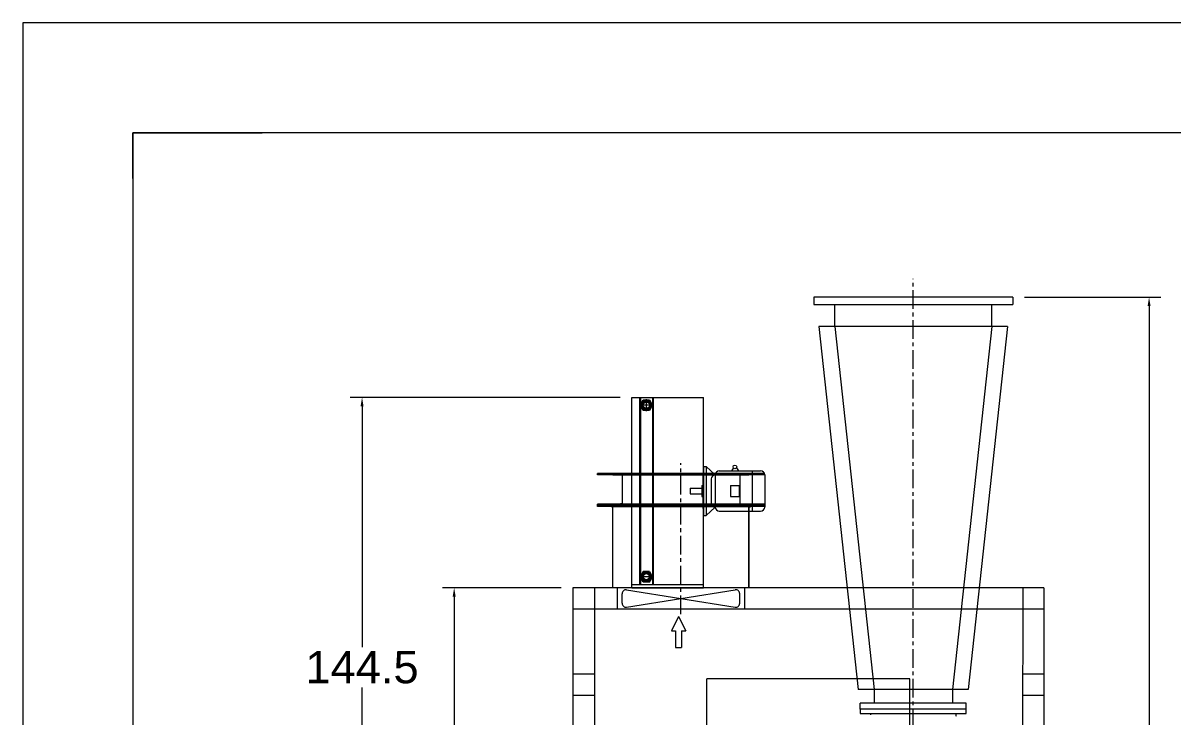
# Model space of a CAD drawing. Header units: inches. Extents: x 0 to 26418, y 0 to 20128.
# Drawn here: x 0 to 5861, y 16596 to 20128 of the extents above; entities that cross this region are included whole.
import ezdxf
from ezdxf.enums import TextEntityAlignment as Align

# ---------------------------------------------------------------- set-up
doc = ezdxf.new("R2010")
doc.units = ezdxf.units.IN
doc.header["$MEASUREMENT"] = 0
doc.linetypes.add('CENTER', pattern=[50.8, 31.75, -6.35, 6.35, -6.35])
doc.layers.get('Defpoints').update_dxf_attribs({"lineweight": 5})
doc.layers.add('CAXA1', color=5, linetype='CENTER', lineweight=5)
doc.layers.add('Title Block', color=7, linetype='Continuous', lineweight=5)
doc.styles.add('ACANSTS', font='romans.shx', dxfattribs={"height": 1})
doc.styles.add('Roman', font='arial.ttf')
doc.styles.get("Standard").update_dxf_attribs({"font": 'arial.ttf'})
doc.dimstyles.new('ISO-25', dxfattribs={"dimscale": 30, "dimtxt": 1.5, "dimasz": 1.5, "dimexe": 2, "dimexo": 2, "dimtad": 1, "dimtih": 1, "dimtoh": 1, "dimdec": 1, "dimlfac": 0.03937, "dimdsep": 46, "dimtxsty": 'Standard', "dimcen": 2.5, "dimclrd": 7, "dimclre": 7, "dimclrt": 7, "dimadec": 0, "dimazin": 0, "dimtfac": 1, "dimtdec": 1, "dimtmove": 0, "dimatfit": 3, "dimfxl": 1, "dimlwd": 5, "dimlwe": 5, "dimarcsym": 0})

# ---------------------------------------------------------------- blocks, each defined once
blk = doc.blocks.new('*D41')
at = {"color": 7, "linetype": 'Continuous', "lineweight": 5, "transparency": 16777216}
for p, q in [((2742.8, 17250.2), (2137.4, 17250.2)), ((2197.4, 17205.2), (2197.4, 16234.5)), ((2197.4, 14595.2), (2197.4, 16028.4)), ((2643.9, 14550.2), (2137.4, 14550.2))]:
    blk.add_line(p, q, dxfattribs=at)
at = {"color": 7, "transparency": 16777216}
for points in [[(2189.9, 17205.2), (2204.9, 17205.2), (2197.4, 17250.2)], [(2189.9, 14595.2), (2204.9, 14595.2), (2197.4, 14550.2)]]:
    blk.add_solid(points, dxfattribs=at)
at = {"layer": 'Defpoints', "color": 0, "transparency": 16777216}
for p in [(2197.4, 17250.2), (2802.8, 17250.2), (2703.9, 14550.2)]:
    blk.add_point(p, dxfattribs=at)
at = {"color": 7, "lineweight": 5, "transparency": 16777216, "insert": (2197.4, 16131.5), "char_height": 165, "attachment_point": 5, "style": 'Roman'}
blk.add_mtext('106.3', dxfattribs=at)
blk = doc.blocks.new('*D43')
at = {"color": 7, "linetype": 'Continuous', "lineweight": 5, "transparency": 16777216}
for p, q in [((5104.4, 18730.2), (5798.9, 18730.2)), ((5738.9, 18685.2), (5738.9, 16362.1)), ((5738.9, 14595.2), (5738.9, 16156.1)), ((5711.9, 14550.2), (5678.9, 14550.2))]:
    blk.add_line(p, q, dxfattribs=at)
at = {"color": 7, "transparency": 16777216}
for points in [[(5731.4, 18685.2), (5746.4, 18685.2), (5738.9, 18730.2)], [(5731.4, 14595.2), (5746.4, 14595.2), (5738.9, 14550.2)]]:
    blk.add_solid(points, dxfattribs=at)
at = {"layer": 'Defpoints', "color": 0, "transparency": 16777216}
for p in [(5044.4, 18730.2), (5738.9, 18730.2), (5771.9, 14550.2)]:
    blk.add_point(p, dxfattribs=at)
at = {"color": 7, "lineweight": 5, "transparency": 16777216, "insert": (5738.9, 16259.1), "char_height": 165, "attachment_point": 5, "style": 'Roman'}
blk.add_mtext('164.6', dxfattribs=at)
blk = doc.blocks.new('*D40')
at = {"color": 7, "linetype": 'Continuous', "lineweight": 5, "transparency": 16777216}
for p, q in [((3042.8, 18220.2), (1667.9, 18220.2)), ((1727.9, 18175.2), (1727.9, 16947.4)), ((1727.9, 14595.2), (1727.9, 16741.4)), ((2643.9, 14550.2), (1667.9, 14550.2))]:
    blk.add_line(p, q, dxfattribs=at)
at = {"color": 7, "transparency": 16777216}
for points in [[(1720.4, 18175.2), (1735.4, 18175.2), (1727.9, 18220.2)], [(1720.4, 14595.2), (1735.4, 14595.2), (1727.9, 14550.2)]]:
    blk.add_solid(points, dxfattribs=at)
at = {"layer": 'Defpoints', "color": 0, "transparency": 16777216}
for p in [(1727.9, 18220.2), (3102.8, 18220.2), (2703.9, 14550.2)]:
    blk.add_point(p, dxfattribs=at)
at = {"color": 7, "lineweight": 5, "transparency": 16777216, "insert": (1727.9, 16844.4), "char_height": 165, "attachment_point": 5, "style": 'Roman'}
blk.add_mtext('144.5', dxfattribs=at)
blk = doc.blocks.new('LONE STAR BLOWER TITLE BLOCK (SIZE A)')
at = {"layer": 'Title Block', "lineweight": 15}
for p, q in [((23.625, 18), (0, 18)), ((0, 18), (0, 0)), ((23.125, 17.5), (0.5, 17.5)), ((23.125, 17.5), (0.5, 17.5)), ((0.5, 17.5), (0.5, 0.5)), ((0.5, 17.2912), (0.5, 17.5)), ((0.5, 17.5), (1.0894, 17.5)), ((0.5, 17.2912), (0.5, 14.2179))]:
    blk.add_line(p, q, dxfattribs=at)
at = {"layer": 'Title Block', "lineweight": 15, "style": 'ACANSTS'}
for tag, p, height in [('DRAWN_BY', (14.7817, 2.2896), 0.135), ('DRAWN_DATE', (15.8526, 2.3021), 0.135), ('DRAWING_SUBTITLE', (17.7236, 1.9768), 0.2025), ('CHECKED_BY', (14.804, 1.9438), 0.135), ('CHECK_DATE', (15.8339, 1.9487), 0.135), ('ENGINEER', (14.7979, 1.6123), 0.135), ('ENG_DATE', (15.8249, 1.6112), 0.135), ('DRAWING_SUBTITLE', (17.7211, 1.5494), 0.2025), ('MANUFACTURING', (14.7936, 1.2748), 0.135), ('MFG_DATE', (15.826, 1.2778), 0.135), ('CONTROL', (14.7936, 0.9373), 0.135), ('CONTROL_DATE', (15.826, 0.9403), 0.135), ('CAGE_CODE', (17.9275, 0.9163), 0.135), ('MODEL_FILE_NAME', (9.0607, 0.6111), 0.135), ('APPROVED_BY', (14.7823, 0.5726), 0.135), ('APPROVAL_DATE', (15.8177, 0.5698), 0.135)]:
    blk.add_attdef(tag, p, '', height=height, dxfattribs=at)
at = {"layer": 'Title Block', "lineweight": 15, "style": 'Roman', "flags": 8}
for tag, height, p in [('DWG_NUMBER', 0.2812, (19.0664, 1.1474)), ('SCALE', 0.135, (18.1035, 0.7041)), ('SHEETNUMBER', 0.135, (21.2556, 0.7041)), ('TOTA_SHEETS', 0.135, (21.8939, 0.7016))]:
    blk.add_attdef(tag, text='', height=height, dxfattribs=at).set_placement(p, align=Align.TOP_LEFT)
at = {"layer": 'Title Block', "lineweight": 15, "style": 'ACANSTS'}
blk.add_attdef('REVISION', text='', height=0.135, dxfattribs=at).set_placement((22.8495, 0.8933), align=Align.CENTER)

msp = doc.modelspace()

# ---------------------------------------------------------------- linework, layer by layer
at = {"color": 7, "lineweight": 5}
for p, q in [((5044.69, 18731.08), (4029.69, 18731.08)), ((4029.69, 18731.08), (4029.69, 18693.08)), ((5044.44, 18731.08), (5044.44, 18693.08)), ((4029.69, 18693.08), (5044.69, 18693.08)), ((4137.19, 18581.08), (4137.19, 18693.08)), ((4937.19, 18581.08), (4937.19, 18693.08)), ((5017.71, 18581.08), (4056.67, 18581.08)), ((4056.67, 18581.08), (4256.67, 16731.08)), ((4137.19, 18581.08), (4337.19, 16731.08)), ((4937.19, 18581.08), (4737.19, 16731.08)), ((5017.71, 18581.08), (4817.71, 16731.08)), ((3102.84, 18220.22), (3467.84, 18220.22)), ((3102.84, 17250.22), (3102.84, 18220.22)), ((3142.34, 18220.22), (3142.34, 17266.22)), ((3211.24, 18180.22), (3143.28, 18180.22)), ((3145.66, 18180.22), (3161.25, 18207.22)), ((3161.25, 18153.22), (3145.66, 18180.22)), ((3146.34, 18220.22), (3146.34, 17266.22)), ((3161.25, 18207.22), (3192.43, 18207.22)), ((3176.84, 18149.46), (3176.84, 18211.04)), ((3192.43, 18207.22), (3208.02, 18180.22)), ((3208.02, 18180.22), (3192.43, 18153.22)), ((3207.34, 18220.22), (3207.34, 17266.22)), ((3211.34, 18220.22), (3211.34, 17266.22)), ((3467.84, 17250.22), (3467.84, 18220.22)), ((3192.43, 18153.22), (3161.25, 18153.22)), ((3777.83, 17832.22), (2927.83, 17832.22)), ((2927.83, 17826.22), (2927.83, 17832.22)), ((3777.83, 17826.22), (2927.83, 17826.22)), ((3006.33, 17826.22), (3699.33, 17826.22)), ((3053.83, 17826.22), (3045.83, 17826.22)), ((3045.83, 17825.22), (3045.83, 17826.22)), ((3052.83, 17825.22), (3045.83, 17825.22)), ((3052.83, 17826.22), (3652.83, 17826.22)), ((3052.83, 17825.22), (3052.83, 17677.22)), ((3053.83, 17826.22), (3053.83, 17676.22)), ((3463.84, 17833.22), (3467.84, 17833.22)), ((3463.84, 17833.22), (3463.84, 17653.22)), ((3467.84, 17868.22), (3481.84, 17868.22)), ((3467.84, 17868.22), (3467.84, 17618.22)), ((3481.84, 17868.22), (3527.92, 17825.22)), ((3481.84, 17868.22), (3481.84, 17618.22)), ((3527.92, 17825.22), (3527.92, 17661.22)), ((3548.42, 17845.72), (3759.34, 17845.72)), ((3620.18, 17861.55), (3610.76, 17845.72)), ((3636.34, 17861.55), (3645.76, 17845.72)), ((3652.83, 17826.22), (3652.83, 17676.22)), ((3653.83, 17825.22), (3653.83, 17677.22)), ((3715.84, 17845.72), (3715.84, 17640.72)), ((3777.83, 17826.22), (3777.83, 17832.22)), ((3779.84, 17825.22), (3779.84, 17661.22)), ((3459.84, 17771.22), (3463.84, 17771.22)), ((3459.84, 17771.22), (3459.84, 17715.22)), ((3507.42, 17804.72), (3507.42, 17681.72)), ((3605.86, 17771.22), (3650.66, 17771.22)), ((3605.86, 17771.22), (3605.86, 17715.22)), ((3650.66, 17771.22), (3650.66, 17715.22)), ((3052.83, 17721.22), (3052.83, 17671.22)), ((3053.83, 17721.22), (3053.83, 17670.22)), ((3399.84, 17757.22), (3459.84, 17757.22)), ((3399.84, 17757.22), (3399.84, 17729.22)), ((3399.84, 17729.22), (3459.84, 17729.22)), ((3459.84, 17715.22), (3463.84, 17715.22)), ((3605.86, 17715.22), (3650.66, 17715.22)), ((3777.83, 17676.22), (2927.83, 17676.22)), ((2927.83, 17670.22), (2927.83, 17676.22)), ((3777.83, 17670.22), (2927.83, 17670.22)), ((3777.83, 17670.22), (2927.83, 17670.22)), ((2927.83, 17664.22), (2927.83, 17670.22)), ((3777.83, 17664.22), (2927.83, 17664.22)), ((3006.33, 17664.22), (2998.33, 17664.22)), ((2998.33, 17663.22), (2998.33, 17664.22)), ((3006.33, 17664.22), (2998.33, 17664.22)), ((2998.33, 17663.22), (2998.33, 17664.22)), ((3005.33, 17663.22), (2998.33, 17663.22)), ((3005.33, 17663.22), (2998.33, 17663.22)), ((3005.33, 17250.22), (3005.33, 17663.22)), ((3006.33, 17670.22), (3699.33, 17670.22)), ((3006.33, 17664.22), (3699.33, 17664.22)), ((3006.33, 17250.22), (3006.33, 17664.22)), ((3052.83, 17677.22), (3045.83, 17677.22)), ((3045.83, 17677.22), (3045.83, 17676.22)), ((3053.83, 17676.22), (3045.83, 17676.22)), ((3052.83, 17671.22), (3045.83, 17671.22)), ((3045.83, 17671.22), (3045.83, 17670.22)), ((3053.83, 17670.22), (3045.83, 17670.22)), ((3053.83, 17676.22), (3651.83, 17676.22)), ((3053.83, 17670.22), (3651.83, 17670.22)), ((3463.84, 17653.22), (3467.84, 17653.22)), ((3481.84, 17618.22), (3527.92, 17661.22)), ((3699.33, 17664.22), (3707.33, 17664.22)), ((3699.33, 17664.22), (3707.33, 17664.22)), ((3699.33, 17250.22), (3699.33, 17664.22)), ((3700.33, 17663.22), (3707.33, 17663.22)), ((3700.33, 17663.22), (3707.33, 17663.22)), ((3700.33, 17250.22), (3700.33, 17663.22)), ((3707.33, 17663.22), (3707.33, 17664.22)), ((3707.33, 17663.22), (3707.33, 17664.22)), ((3777.83, 17670.22), (3777.83, 17676.22)), ((3777.83, 17664.22), (3777.83, 17670.22)), ((3467.84, 17618.22), (3481.84, 17618.22)), ((3548.42, 17640.72), (3759.34, 17640.72)), ((3211.34, 17306.23), (3142.34, 17306.23)), ((3161.25, 17333.23), (3145.66, 17306.23)), ((3161.25, 17279.23), (3145.66, 17306.23)), ((3192.43, 17333.23), (3161.25, 17333.23)), ((3192.43, 17333.23), (3208.02, 17306.23)), ((3192.43, 17279.23), (3208.02, 17306.23)), ((2802.83, 17250.22), (2802.83, 14550.22)), ((5202.83, 17250.22), (2802.83, 17250.22)), ((2912.83, 17250.22), (2912.83, 14550.22)), ((3027.83, 17250.22), (3027.83, 17140.22)), ((3075.97, 17151.17), (3629.69, 17239.27)), ((3075.97, 17239.27), (3629.69, 17151.17)), ((3102.84, 17266.22), (3467.84, 17266.22)), ((3102.84, 17250.22), (3467.84, 17250.22)), ((3192.43, 17279.23), (3161.25, 17279.23)), ((3677.83, 17250.22), (3677.83, 17140.22)), ((5094.98, 17250.22), (5092.84, 14550.22)), ((5202.83, 17250.22), (5202.83, 14550.22)), ((3052.83, 17170.92), (3052.83, 17219.52)), ((3652.83, 17170.92), (3652.83, 17219.52)), ((5202.83, 17140.22), (2802.83, 17140.22)), ((3341.06, 17102.82), (3304.44, 17030.22)), ((3341.06, 17102.82), (3377.67, 17030.22)), ((3304.44, 17030.22), (3325.63, 17030.22)), ((3325.63, 17030.22), (3325.63, 16945.01)), ((3356.48, 17030.22), (3377.67, 17030.22)), ((3356.48, 17030.22), (3356.48, 16945.01)), ((3325.63, 16945.01), (3356.48, 16945.01)), ((2912.83, 16810.22), (2802.83, 16810.22)), ((4519.8, 16785.18), (3485.66, 16785.18)), ((3485.66, 15882.91), (3485.66, 16785.18)), ((4519.8, 15882.91), (4519.8, 16785.18)), ((5202.83, 16810.22), (5092.83, 16810.22)), ((4817.71, 16731.08), (4256.67, 16731.08)), ((4337.19, 16731.08), (4337.19, 16661.08)), ((4737.19, 16731.08), (4737.19, 16661.08)), ((2912.83, 16700.22), (2802.83, 16700.22)), ((4807.19, 16661.08), (4267.19, 16661.08)), ((4267.19, 16631.08), (4267.19, 16661.08)), ((4807.19, 16631.08), (4807.19, 16661.08)), ((5202.83, 16700.22), (5092.83, 16700.22)), ((4807.19, 16631.08), (4267.19, 16631.08)), ((4807.19, 16631.08), (4267.19, 16631.08)), ((4267.19, 16631.08), (4267.19, 16609.08)), ((4267.19, 16609.08), (4807.19, 16609.08)), ((4319.91, 16609.08), (4319.91, 16601.68)), ((4754.48, 16609.08), (4754.48, 16601.68)), ((4807.19, 16609.08), (4807.19, 16631.08))]:
    msp.add_line(p, q, dxfattribs=at)
for centre, radius in [((3176.84, 18180.22), 26.5), ((3176.84, 18180.22), 24), ((3176.84, 18180.22), 22.9), ((3176.84, 18180.25), 19.5), ((3176.84, 18180.22), 16.5), ((3628.26, 17866.22), 9.33), ((3176.84, 17306.23), 26.5), ((3176.84, 17306.23), 24), ((3176.84, 17306.23), 22.9), ((3176.84, 17306.26), 19.5), ((3176.84, 17306.23), 16)]:
    msp.add_circle(centre, radius, dxfattribs=at)
for centre, radius, start, end in [((3527.92, 17804.72), 20.5, 90, 180), ((3548.42, 17825.22), 20.5, 90, 180), ((3759.34, 17825.22), 20.5, 0, 90), ((3527.92, 17681.72), 20.5, 180, 270), ((3548.42, 17661.22), 20.5, 180, 270), ((3759.34, 17661.22), 20.5, 270, 0), ((3072.83, 17219.52), 20, 80.959223, 180), ((3632.83, 17219.52), 20, 0, 99.040777), ((3072.83, 17170.92), 20, 180, 279.040777), ((3632.83, 17170.92), 20, 260.959223, 0), ((4764.48, 16601.68), 10, 180, 212.178876)]:
    msp.add_arc(centre, radius, start, end, dxfattribs=at)
at = {"layer": 'CAXA1', "linetype": 'CENTER', "lineweight": 5, "ltscale": 3}
for p, q in [((4537.07, 16080.31), (4537.07, 18824.14)), ((3352.83, 17114.84), (3352.83, 17885.66))]:
    msp.add_line(p, q, dxfattribs=at)

# ---------------------------------------------------------------- block references
at = {"xscale": 1118.237794126772, "yscale": 1118.237794126772, "zscale": 1118.237794126772}
msp.add_blockref('LONE STAR BLOWER TITLE BLOCK (SIZE A)', (0.06, -0.02), dxfattribs=at)

# ---------------------------------------------------------------- dimensions: what is measured, and where the dimension line sits
at = {"color": 7, "lineweight": 5}
for base, p1, p2, picture, middle in [((5738.86, 18730.18), (5771.86, 14550.22), (5044.44, 18730.18), '*D43', (5738.86, 16259.09)), ((1727.89, 18220.22), (2703.88, 14550.22), (3102.84, 18220.22), '*D40', (1727.89, 16844.43)), ((2197.45, 17250.22), (2703.88, 14550.22), (2802.83, 17250.22), '*D41', (2197.45, 16131.47))]:
    dim = msp.add_linear_dim(base=base, p1=p1, p2=p2, angle=90, dimstyle='ISO-25', override={"dimtxt": 5.5, "dimpost": '\\X', "dimtxsty": 'Roman', "dimtmove": 1}, dxfattribs=at)
    dim.commit()
    dim.dimension.update_dxf_attribs({"geometry": picture, "text_midpoint": middle, "dimtype": 160})

doc.saveas('drawing.dxf')
